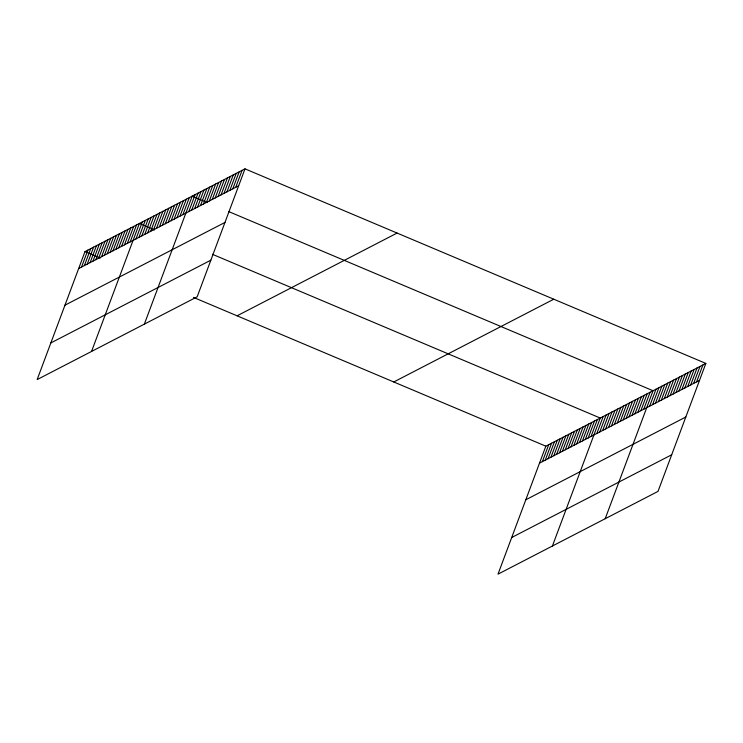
<?xml version="1.0" encoding="UTF-8"?>
<svg xmlns="http://www.w3.org/2000/svg" width="743" height="743" viewBox="0 0 743 743"><rect width="100%" height="100%" fill="white"/><g stroke="black" fill="none" stroke-linecap="round" stroke-linejoin="round"><path stroke-width="1.11" d="M244.995 168.847L84.999 251.598L37.15 379.58L197.155 296.819L244.995 168.847L705.85 363.42L658.001 491.402L498.005 574.153L545.845 446.181L705.85 363.42M81.526 267.071L87.86 250.122M84.386 265.585L90.72 248.636M87.247 264.109L93.59 247.159M90.117 262.632L96.451 245.673M92.977 261.146L99.311 244.196M95.838 259.669L102.181 242.71M98.698 258.183L105.042 241.234M101.568 256.706L107.902 239.757M104.429 255.22L110.763 238.271M107.289 253.744L113.633 236.794M110.159 252.258L116.493 235.308M113.02 250.781L119.354 233.831M115.88 249.304L122.223 232.345M118.741 247.818L125.084 230.869M121.611 246.342L127.945 229.383M124.471 244.856L130.805 227.906M127.332 243.379L133.675 226.429M130.201 241.893L136.536 224.943M91.547 351.439L139.396 223.467L154.609 229.884M135.997 238.893L142.331 221.943M138.932 237.379L145.266 220.43M141.857 235.865L148.201 218.916M144.792 234.342L151.135 217.393M147.727 232.828L154.061 215.879M150.662 231.314L156.996 214.365M153.597 229.791L159.931 212.842M156.532 228.277L162.866 211.328M159.457 226.764L165.8 209.805M162.392 225.24L168.735 208.291M165.327 223.727L171.67 206.777M168.262 222.213L174.596 205.254M171.196 220.69L177.531 203.74M174.131 219.176L180.465 202.226M177.057 217.662L183.4 200.703M179.992 216.139L186.335 199.189M182.927 214.625L189.27 197.675M144.346 324.134L192.196 196.152L207.408 202.579M188.796 211.588L195.13 194.638M191.731 210.074L198.065 193.124M194.666 208.551L201 191.601M197.592 207.037L203.935 190.087M200.526 205.523L206.87 188.573M203.461 204L209.795 187.05M206.396 202.486L212.73 185.536M209.331 200.972L215.665 184.013M212.266 199.449L218.6 182.499M215.191 197.935L221.535 180.986M218.126 196.421L224.47 179.462M221.061 194.898L227.395 177.948M223.996 193.384L230.33 176.435M226.931 191.87L233.265 174.911M229.866 190.347L236.2 173.398M232.791 188.833L239.135 171.884M235.726 187.31L242.069 170.361M542.371 461.644L548.715 444.695M545.241 460.168L551.575 443.218M548.102 458.682L554.436 441.732M550.962 457.205L557.306 440.255M553.823 455.728L560.166 438.769M556.693 454.242L563.027 437.293M559.553 452.766L565.887 435.816M562.414 451.28L568.757 434.33M565.284 449.803L571.618 432.853M568.144 448.317L574.478 431.367M571.005 446.84L577.348 429.891M573.865 445.354L580.209 428.405M576.735 443.877L583.069 426.928M579.596 442.401L585.93 425.442M582.456 440.915L588.8 423.965M585.326 439.438L591.66 422.488M588.187 437.952L594.521 421.002M591.047 436.475L597.391 419.526M552.402 546.021L600.251 418.04L212.396 254.282M596.843 433.475L603.186 416.526M599.777 431.962L606.112 415.003M602.712 430.438L609.046 413.489M605.647 428.925L611.981 411.975M608.582 427.411L614.916 410.452M611.508 425.888L617.851 408.938M614.442 424.374L620.786 407.424M617.377 422.851L623.721 405.901M620.312 421.337L626.646 404.387M623.247 419.823L629.581 402.873M626.182 418.3L632.516 401.35M629.107 416.786L635.451 399.836M632.042 415.272L638.386 398.322M634.977 413.749L641.32 396.799M637.912 412.235L644.246 395.285M640.847 410.721L647.181 393.762M643.782 409.198L650.116 392.248M605.201 518.707L653.051 390.734L228.695 211.569M649.642 406.17L655.985 389.211M652.577 404.647L658.92 387.697M655.512 403.133L661.846 386.184M658.447 401.619L664.781 384.66M661.381 400.096L667.716 383.147M664.316 398.582L670.65 381.633M667.242 397.059L673.585 380.11M670.177 395.545L676.52 378.596M673.112 394.031L679.446 377.082M676.046 392.508L682.38 375.559M678.981 390.994L685.315 374.045M681.916 389.481L688.25 372.531M684.842 387.957L691.185 371.008M687.777 386.444L694.12 369.494M690.711 384.93L697.045 367.971M693.646 383.407L699.98 366.457M696.581 381.893L702.915 364.943M78.665 268.548L238.661 185.796M64.966 305.187L224.962 222.436M50.849 342.941L210.854 260.18M237.082 315.812L397.078 233.061M393.771 381.967L553.767 299.215M539.511 463.13L699.516 380.379M525.812 499.77L685.817 417.009M511.695 537.514L671.7 454.762M84.999 251.598L100.203 258.025M193.486 297.404L545.845 446.181"/></g></svg>
